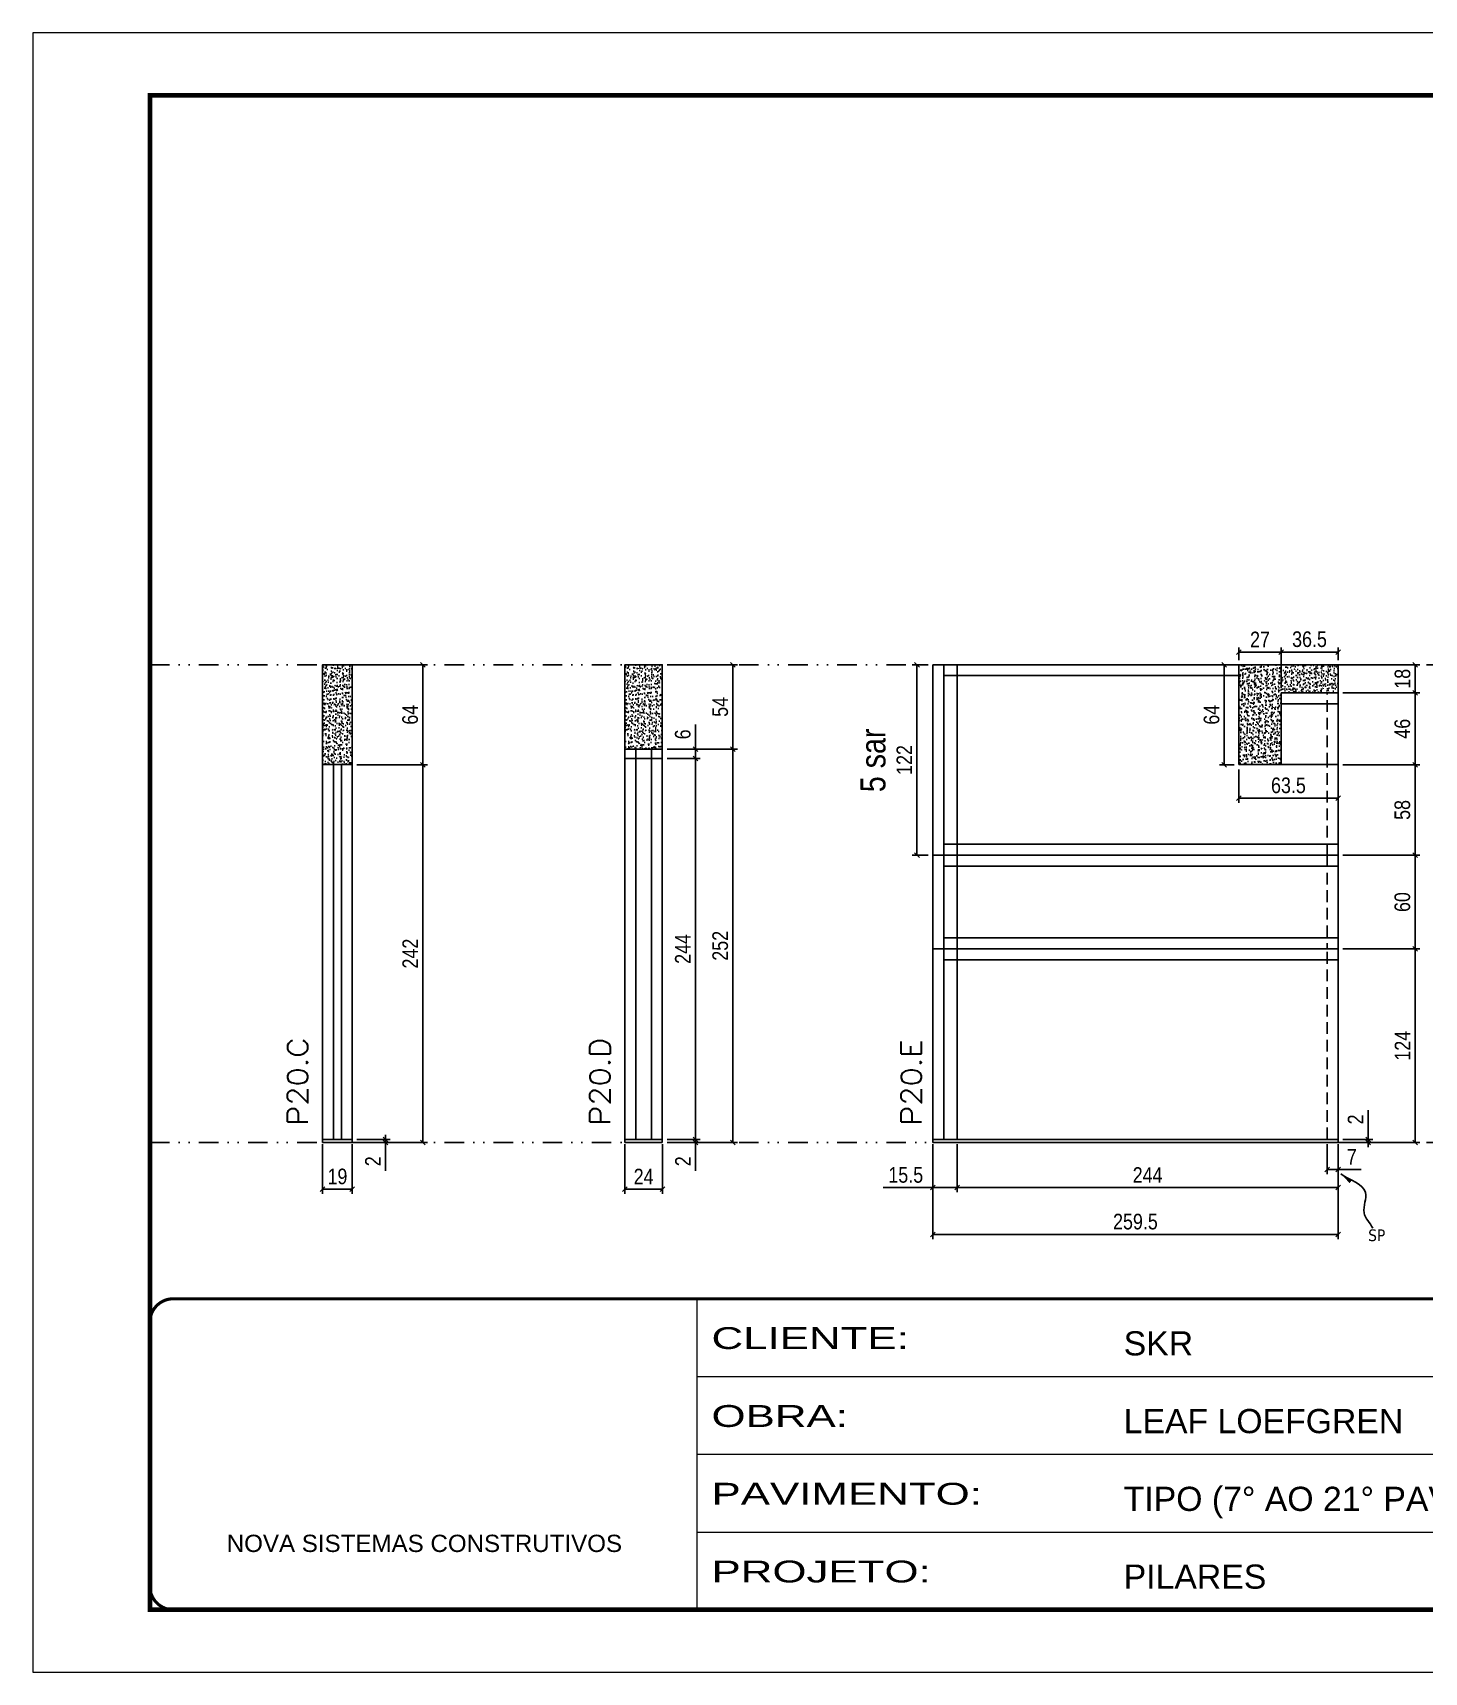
# Model space of a CAD drawing. Extents: x 14400 to 27878, y -21631 to 6985.
# Drawn here: x 14413 to 15305, y -4402 to -3352 of the extents above; entities that cross this region are included whole.
import ezdxf

# ---------------------------------------------------------------- set-up
doc = ezdxf.new("R2010")
doc.units = 0
for name, pattern in [('CONTINUO', [0]), ('DASHED', [0.75, 0.5, -0.25]), ('DIVIDE2', [0.625, 0.25, -0.125, 0, -0.125, 0, -0.125]), ('HIDDEN', [0.375, 0.25, -0.125])]:
    doc.linetypes.add(name, pattern=pattern)
for name, color, linetype in [('COTA', 241, 'Continuous'), ('NOMENCLATURA', 7, 'Continuous'), ('Nível', 160, 'Continuous'), ('Painéis', 200, 'Continuous'), ('SARR_2.2x7', 40, 'Continuous'), ('Sarrafo de Pressão', 42, 'HIDDEN'), ('texto', 7, 'Continuous')]:
    doc.layers.add(name, color=color, linetype=linetype)
for name, color, linetype, lineweight in [('Folhas', 255, 'Continuous', 9), ('SARRAFO DE PRESSAO', 251, 'DASHED', 9), ('Texto Seção', 7, 'Continuous', 15)]:
    doc.layers.add(name, color=color, linetype=linetype, lineweight=lineweight)
doc.styles.add('ARIAL', font='arial.ttf')
doc.styles.add('ARIAL_NARROW', font='ARIALN.TTF', dxfattribs={"height": 0.2})
doc.styles.add('COTA TECNICA', font='techl___.ttf', dxfattribs={"height": 10})
doc.styles.add('COTA TECNICA-50', font='techl___.ttf', dxfattribs={"height": 10})
doc.styles.add('REGUA-120', font='ROMANS.shx', dxfattribs={"height": 15})
doc.styles.get("Standard").update_dxf_attribs({"font": 'arial.ttf'})
doc.styles.add('Tecnologia', font='')
doc.styles.get('Tecnologia').set_extended_font_data('Forgotten Futurist')
doc.dimstyles.new('COTA PAINEL-50', dxfattribs={"dimtxt": 10, "dimasz": 3, "dimexe": 3, "dimexo": 3, "dimgap": 3, "dimtad": 1, "dimdec": 1, "dimzin": 12, "dimdsep": 46, "dimtxsty": 'COTA TECNICA-50', "dimblk1": 'OBLIQUE', "dimblk2": 'OBLIQUE', "dimsah": 1, "dimcen": 0.9, "dimclrd": 4, "dimclre": 4, "dimclrt": 240, "dimadec": 1, "dimazin": 3, "dimtfac": 1, "dimtdec": 1, "dimtmove": 0, "dimatfit": 3, "dimfxl": 1, "dimtolj": 1, "dimtzin": 12, "dimarcsym": 0})
doc.dimstyles.new('PAINEL', dxfattribs={"dimtxt": 10, "dimasz": 3, "dimexe": 3, "dimexo": 3, "dimgap": 3, "dimtad": 1, "dimdec": 1, "dimzin": 12, "dimdsep": 46, "dimtxsty": 'COTA TECNICA', "dimblk1": 'OBLIQUE', "dimblk2": 'OBLIQUE', "dimsah": 1, "dimcen": 0.9, "dimclrd": 4, "dimclre": 4, "dimclrt": 240, "dimadec": 1, "dimazin": 3, "dimtfac": 1, "dimtdec": 1, "dimtmove": 0, "dimatfit": 3, "dimfxl": 1, "dimtolj": 1, "dimtzin": 12, "dimarcsym": 0})
doc.dimstyles.get("Standard").update_dxf_attribs({"dimtxt": 0.18, "dimasz": 0.18, "dimexe": 0.18, "dimexo": 0.0625, "dimgap": 0.09, "dimtad": 0, "dimtih": 1, "dimtoh": 1, "dimdec": 4, "dimzin": 0, "dimdsep": 46, "dimtxsty": 'Standard', "dimcen": 0.09, "dimadec": 0, "dimazin": 0, "dimtfac": 1, "dimtdec": 4, "dimtofl": 0, "dimtmove": 0, "dimatfit": 3, "dimfxl": 1, "dimtolj": 1, "dimtzin": 0, "dimarcsym": 0})

# ---------------------------------------------------------------- blocks, each defined once
blk = doc.blocks.new('9999999999')
at = {"color": 30, "linetype": 'CONTINUO'}
for p, q in [((98564.6, 34230.2), (98564.6, 34429.4)), ((98564.6, 34379.6), (99584, 34379.6)), ((98564.6, 34329.8), (99488, 34329.8)), ((98564.6, 34280), (99488, 34280))]:
    blk.add_line(p, q, dxfattribs=at)
at = {"color": 30, "linetype": 'CONTINUO', "const_width": 2}
blk.add_lwpolyline([(99584, 34230.2), (99584, 34414.4, 0.414214), (99569, 34429.4), (98229, 34429.4, 0.414214), (98214, 34414.4), (98214, 34245.2, 0.414214), (98229, 34230.2), (99584, 34230.2)], format="xyb", dxfattribs=at)
at = {"layer": 'Folhas'}
blk.add_lwpolyline([(98139, 34190.2), (99624, 34190.2), (99624, 35240.2), (98139, 35240.2)], close=True, dxfattribs=at)
at = {"layer": 'Folhas', "color": 30, "const_width": 3}
blk.add_lwpolyline([(98214, 34230.2), (99584, 34230.2), (99584, 35200.2), (98214, 35200.2)], close=True, dxfattribs=at)
at = {"color": 7, "linetype": 'Continuous', "ltscale": 5, "style": 'ARIAL'}
for s, height, p in [('SKR', 15.48, (98837.7, 34393.1)), ('LEAF LOEFGREN', 15.483, (98837.7, 34343.3)), ('TIPO (7° AO 21° PAVIMENTO)', 15.483, (98837.7, 34293.5)), ('NOVA SISTEMAS CONSTRUTIVOS', 11.059, (98263.2, 34267.2)), ('PILARES', 15.48, (98837.7, 34243.7))]:
    blk.add_text(s, height=height, dxfattribs=at).set_placement(p)
at = {"layer": 'Folhas', "color": 7, "style": 'Tecnologia', "width": 1.5}
for s, p in [('CLIENTE:', (98573.7, 34397.2)), ('OBRA:', (98573.7, 34347.3)), ('PAVIMENTO:', (98573.7, 34297.5)), ('PROJETO:', (98573.7, 34247.7))]:
    blk.add_text(s, height=14, dxfattribs=at).set_placement(p)
blk = doc.blocks.new('_Oblique')
at = {"color": 0, "linetype": 'ByBlock', "lineweight": -2}
blk.add_line((-0.5, -0.5), (0.5, 0.5), dxfattribs=at)
blk = doc.blocks.new('*D2009')
at = {"layer": 'COTA', "color": 4, "lineweight": -2, "transparency": 16777216}
for p, q in [((14990, -4064.2), (14990, -4125.1)), ((15249.5, -4064.2), (15249.5, -4125.1)), ((14990, -4122.1), (15249.5, -4122.1))]:
    blk.add_line(p, q, dxfattribs=at)
at = {"layer": 'Defpoints', "color": 0, "transparency": 16777216}
for p in [(14990, -4061.2), (15249.5, -4061.2), (15249.5, -4122.1)]:
    blk.add_point(p, dxfattribs=at)
at = {"layer": 'COTA', "color": 4, "lineweight": -2, "transparency": 16777216, "xscale": 3, "yscale": 3, "zscale": 3, "rotation": 180}
blk.add_blockref('_Oblique', (14990, -4122.1), dxfattribs=at)
at = {"layer": 'COTA', "color": 4, "lineweight": -2, "transparency": 16777216, "xscale": 3, "yscale": 3, "zscale": 3}
blk.add_blockref('_Oblique', (15249.5, -4122.1), dxfattribs=at)
at = {"layer": 'COTA', "color": 240, "transparency": 16777216, "insert": (15119.7, -4113.9), "char_height": 10, "attachment_point": 5, "style": 'COTA TECNICA'}
blk.add_mtext('\\A1;259.5', dxfattribs=at)
blk = doc.blocks.new('*D2010')
at = {"layer": 'COTA', "color": 4, "lineweight": -2, "transparency": 16777216}
for p, q in [((15242.5, -4064.2), (15242.5, -4083.4)), ((15249.5, -4066.2), (15249.5, -4083.4)), ((15242.5, -4080.4), (15249.5, -4080.4)), ((15249.5, -4080.4), (15264.2, -4080.4))]:
    blk.add_line(p, q, dxfattribs=at)
at = {"layer": 'Defpoints', "color": 0, "transparency": 16777216}
for p in [(15242.5, -4061.2), (15249.5, -4063.2), (15249.5, -4080.4)]:
    blk.add_point(p, dxfattribs=at)
at = {"layer": 'COTA', "color": 4, "lineweight": -2, "transparency": 16777216, "xscale": 3, "yscale": 3, "zscale": 3, "rotation": 180}
blk.add_blockref('_Oblique', (15242.5, -4080.4), dxfattribs=at)
at = {"layer": 'COTA', "color": 4, "lineweight": -2, "transparency": 16777216, "xscale": 3, "yscale": 3, "zscale": 3}
blk.add_blockref('_Oblique', (15249.5, -4080.4), dxfattribs=at)
at = {"layer": 'COTA', "color": 240, "transparency": 16777216, "insert": (15258.3, -4072.3), "char_height": 10, "attachment_point": 5, "style": 'COTA TECNICA-50'}
blk.add_mtext('\\A1;7', dxfattribs=at)
blk = doc.blocks.new('*D2011')
at = {"layer": 'COTA', "color": 4, "lineweight": -2, "transparency": 16777216}
for p, q in [((15268.7, -4061.2), (15268.7, -4042.4)), ((15252.5, -4061.2), (15271.7, -4061.2)), ((15252.5, -4063.2), (15271.7, -4063.2)), ((15268.7, -4063.2), (15268.7, -4061.2)), ((15268.7, -4063.2), (15268.7, -4066.2))]:
    blk.add_line(p, q, dxfattribs=at)
at = {"layer": 'Defpoints', "color": 0, "transparency": 16777216}
for p in [(15249.5, -4061.2), (15249.5, -4063.2), (15268.7, -4063.2)]:
    blk.add_point(p, dxfattribs=at)
at = {"layer": 'COTA', "color": 4, "lineweight": -2, "transparency": 16777216, "xscale": 3, "yscale": 3, "zscale": 3}
for p, rotation in [((15268.7, -4061.2), 270), ((15268.7, -4063.2), 90)]:
    blk.add_blockref('_Oblique', p, dxfattribs=dict(at, rotation=rotation))
at = {"layer": 'COTA', "color": 240, "transparency": 16777216, "insert": (15260.7, -4048.4), "char_height": 10, "attachment_point": 5, "rotation": 90, "style": 'COTA TECNICA-50'}
blk.add_mtext('\\A1;2', dxfattribs=at)
blk = doc.blocks.new('*D2001')
at = {"layer": 'COTA', "color": 4, "lineweight": -2, "transparency": 16777216}
for p, q in [((15252.5, -3939.2), (15301.8, -3939.2)), ((15298.8, -4063.2), (15298.8, -3939.2)), ((15252.5, -4063.2), (15301.8, -4063.2))]:
    blk.add_line(p, q, dxfattribs=at)
at = {"layer": 'Defpoints', "color": 0, "transparency": 16777216}
for p in [(15249.5, -3939.2), (15298.8, -3939.2), (15249.5, -4063.2)]:
    blk.add_point(p, dxfattribs=at)
at = {"layer": 'COTA', "color": 4, "lineweight": -2, "transparency": 16777216, "xscale": 3, "yscale": 3, "zscale": 3}
for p, rotation in [((15298.8, -3939.2), 90), ((15298.8, -4063.2), 270)]:
    blk.add_blockref('_Oblique', p, dxfattribs=dict(at, rotation=rotation))
at = {"layer": 'COTA', "color": 240, "transparency": 16777216, "insert": (15290.8, -4001.2), "char_height": 10, "attachment_point": 5, "rotation": 90, "style": 'COTA TECNICA'}
blk.add_mtext('\\A1;124', dxfattribs=at)
blk = doc.blocks.new('*D2016')
at = {"layer": 'COTA', "color": 4, "lineweight": -2, "transparency": 16777216}
for p, q in [((15183, -3757.2), (15173.6, -3757.2)), ((15176.6, -3821.2), (15176.6, -3757.2)), ((15183, -3821.2), (15173.6, -3821.2))]:
    blk.add_line(p, q, dxfattribs=at)
at = {"layer": 'Defpoints', "color": 0, "transparency": 16777216}
for p in [(15176.6, -3757.2), (15186, -3757.2), (15186, -3821.2)]:
    blk.add_point(p, dxfattribs=at)
at = {"layer": 'COTA', "color": 4, "lineweight": -2, "transparency": 16777216, "xscale": 3, "yscale": 3, "zscale": 3}
for p, rotation in [((15176.6, -3757.2), 90), ((15176.6, -3821.2), 270)]:
    blk.add_blockref('_Oblique', p, dxfattribs=dict(at, rotation=rotation))
at = {"layer": 'COTA', "color": 240, "transparency": 16777216, "insert": (15168.5, -3789.2), "char_height": 10, "attachment_point": 5, "rotation": 90, "style": 'COTA TECNICA'}
blk.add_mtext('\\A1;64', dxfattribs=at)
blk = doc.blocks.new('*D2017')
at = {"layer": 'COTA', "color": 4, "lineweight": -2, "transparency": 16777216}
for p, q in [((15005.5, -4064.2), (15005.5, -4095.1)), ((15249.5, -4066.2), (15249.5, -4095.1)), ((15249.5, -4092.1), (15005.5, -4092.1))]:
    blk.add_line(p, q, dxfattribs=at)
at = {"layer": 'Defpoints', "color": 0, "transparency": 16777216}
for p in [(15005.5, -4061.2), (15249.5, -4063.2), (15005.5, -4092.1)]:
    blk.add_point(p, dxfattribs=at)
at = {"layer": 'COTA', "color": 4, "lineweight": -2, "transparency": 16777216, "xscale": 3, "yscale": 3, "zscale": 3, "rotation": 180}
blk.add_blockref('_Oblique', (15005.5, -4092.1), dxfattribs=at)
at = {"layer": 'COTA', "color": 4, "lineweight": -2, "transparency": 16777216, "xscale": 3, "yscale": 3, "zscale": 3}
blk.add_blockref('_Oblique', (15249.5, -4092.1), dxfattribs=at)
at = {"layer": 'COTA', "color": 240, "transparency": 16777216, "insert": (15127.5, -4084), "char_height": 10, "attachment_point": 5, "style": 'COTA TECNICA'}
blk.add_mtext('\\A1;244', dxfattribs=at)
blk = doc.blocks.new('*D2018')
at = {"layer": 'COTA', "color": 4, "lineweight": -2, "transparency": 16777216}
for p, q in [((14990, -4066.2), (14990, -4095.1)), ((15005.5, -4064.2), (15005.5, -4095.1)), ((14990, -4092.1), (14958.2, -4092.1)), ((15005.5, -4092.1), (14990, -4092.1))]:
    blk.add_line(p, q, dxfattribs=at)
at = {"layer": 'Defpoints', "color": 0, "transparency": 16777216}
for p in [(14990, -4063.2), (15005.5, -4061.2), (14990, -4092.1)]:
    blk.add_point(p, dxfattribs=at)
at = {"layer": 'COTA', "color": 4, "lineweight": -2, "transparency": 16777216, "xscale": 3, "yscale": 3, "zscale": 3, "rotation": 180}
blk.add_blockref('_Oblique', (14990, -4092.1), dxfattribs=at)
at = {"layer": 'COTA', "color": 4, "lineweight": -2, "transparency": 16777216, "xscale": 3, "yscale": 3, "zscale": 3}
blk.add_blockref('_Oblique', (15005.5, -4092.1), dxfattribs=at)
at = {"layer": 'COTA', "color": 240, "transparency": 16777216, "insert": (14972.6, -4084), "char_height": 10, "attachment_point": 5, "style": 'COTA TECNICA'}
blk.add_mtext('\\A1;15.5', dxfattribs=at)
blk = doc.blocks.new('*D2019')
at = {"layer": 'COTA', "color": 4, "lineweight": -2, "transparency": 16777216}
for p, q in [((15252.5, -3775.2), (15301.8, -3775.2)), ((15298.8, -3821.2), (15298.8, -3775.2)), ((15252.5, -3821.2), (15301.8, -3821.2))]:
    blk.add_line(p, q, dxfattribs=at)
at = {"layer": 'Defpoints', "color": 0, "transparency": 16777216}
for p in [(15249.5, -3775.2), (15298.8, -3775.2), (15249.5, -3821.2)]:
    blk.add_point(p, dxfattribs=at)
at = {"layer": 'COTA', "color": 4, "lineweight": -2, "transparency": 16777216, "xscale": 3, "yscale": 3, "zscale": 3}
for p, rotation in [((15298.8, -3775.2), 90), ((15298.8, -3821.2), 270)]:
    blk.add_blockref('_Oblique', p, dxfattribs=dict(at, rotation=rotation))
at = {"layer": 'COTA', "color": 240, "transparency": 16777216, "insert": (15290.7, -3798.2), "char_height": 10, "attachment_point": 5, "rotation": 90, "style": 'COTA TECNICA'}
blk.add_mtext('\\A1;46', dxfattribs=at)
blk = doc.blocks.new('*D2030')
at = {"layer": 'COTA', "color": 4, "lineweight": -2, "transparency": 16777216}
for p, q in [((14599.1, -4064.2), (14599.1, -4096.1)), ((14618.1, -4064.2), (14618.1, -4096.1)), ((14599.1, -4093.1), (14618.1, -4093.1))]:
    blk.add_line(p, q, dxfattribs=at)
at = {"layer": 'Defpoints', "color": 0, "transparency": 16777216}
for p in [(14599.1, -4061.2), (14618.1, -4061.2), (14618.1, -4093.1)]:
    blk.add_point(p, dxfattribs=at)
at = {"layer": 'COTA', "color": 4, "lineweight": -2, "transparency": 16777216, "xscale": 3, "yscale": 3, "zscale": 3, "rotation": 180}
blk.add_blockref('_Oblique', (14599.1, -4093.1), dxfattribs=at)
at = {"layer": 'COTA', "color": 4, "lineweight": -2, "transparency": 16777216, "xscale": 3, "yscale": 3, "zscale": 3}
blk.add_blockref('_Oblique', (14618.1, -4093.1), dxfattribs=at)
at = {"layer": 'COTA', "color": 240, "transparency": 16777216, "insert": (14608.6, -4085), "char_height": 10, "attachment_point": 5, "style": 'COTA TECNICA'}
blk.add_mtext('\\A1;19', dxfattribs=at)
blk = doc.blocks.new('*D2031')
at = {"layer": 'COTA', "color": 4, "lineweight": -2, "transparency": 16777216}
for p, q in [((14621.1, -4061.2), (14642.3, -4061.2)), ((14621.1, -4063.2), (14642.3, -4063.2)), ((14639.3, -4061.2), (14639.3, -4058.2)), ((14639.3, -4061.2), (14639.3, -4063.2)), ((14639.3, -4063.2), (14639.3, -4081.3))]:
    blk.add_line(p, q, dxfattribs=at)
at = {"layer": 'Defpoints', "color": 0, "transparency": 16777216}
for p in [(14618.1, -4061.2), (14618.1, -4063.2), (14639.3, -4061.2)]:
    blk.add_point(p, dxfattribs=at)
at = {"layer": 'COTA', "color": 4, "lineweight": -2, "transparency": 16777216, "xscale": 3, "yscale": 3, "zscale": 3}
for p, rotation in [((14639.3, -4061.2), 270), ((14639.3, -4063.2), 90)]:
    blk.add_blockref('_Oblique', p, dxfattribs=dict(at, rotation=rotation))
at = {"layer": 'COTA', "color": 240, "transparency": 16777216, "insert": (14631.3, -4075.2), "char_height": 10, "attachment_point": 5, "rotation": 90, "style": 'COTA TECNICA-50'}
blk.add_mtext('\\A1;2', dxfattribs=at)
blk = doc.blocks.new('*D2032')
at = {"layer": 'COTA', "color": 4, "lineweight": -2, "transparency": 16777216}
for p, q in [((14621.1, -3821.2), (14666.3, -3821.2)), ((14663.3, -4063.2), (14663.3, -3821.2)), ((14621.1, -4063.2), (14666.3, -4063.2))]:
    blk.add_line(p, q, dxfattribs=at)
at = {"layer": 'Defpoints', "color": 0, "transparency": 16777216}
for p in [(14618.1, -3821.2), (14663.3, -3821.2), (14618.1, -4063.2)]:
    blk.add_point(p, dxfattribs=at)
at = {"layer": 'COTA', "color": 4, "lineweight": -2, "transparency": 16777216, "xscale": 3, "yscale": 3, "zscale": 3}
for p, rotation in [((14663.3, -3821.2), 90), ((14663.3, -4063.2), 270)]:
    blk.add_blockref('_Oblique', p, dxfattribs=dict(at, rotation=rotation))
at = {"layer": 'COTA', "color": 240, "transparency": 16777216, "insert": (14655.2, -3942.2), "char_height": 10, "attachment_point": 5, "rotation": 90, "style": 'COTA TECNICA-50'}
blk.add_mtext('\\A1;242', dxfattribs=at)
blk = doc.blocks.new('*D2033')
at = {"layer": 'COTA', "color": 4, "lineweight": -2, "transparency": 16777216}
for p, q in [((14621.1, -3757.2), (14666.3, -3757.2)), ((14663.3, -3821.2), (14663.3, -3757.2)), ((14621.1, -3821.2), (14666.3, -3821.2))]:
    blk.add_line(p, q, dxfattribs=at)
at = {"layer": 'Defpoints', "color": 0, "transparency": 16777216}
for p in [(14618.1, -3757.2), (14663.3, -3757.2), (14618.1, -3821.2)]:
    blk.add_point(p, dxfattribs=at)
at = {"layer": 'COTA', "color": 4, "lineweight": -2, "transparency": 16777216, "xscale": 3, "yscale": 3, "zscale": 3}
for p, rotation in [((14663.3, -3757.2), 90), ((14663.3, -3821.2), 270)]:
    blk.add_blockref('_Oblique', p, dxfattribs=dict(at, rotation=rotation))
at = {"layer": 'COTA', "color": 240, "transparency": 16777216, "insert": (14655.2, -3789.2), "char_height": 10, "attachment_point": 5, "rotation": 90, "style": 'COTA TECNICA'}
blk.add_mtext('\\A1;64', dxfattribs=at)
blk = doc.blocks.new('*D2034')
at = {"layer": 'COTA', "color": 4, "lineweight": -2, "transparency": 16777216}
for p, q in [((14792.7, -4064.2), (14792.7, -4096.1)), ((14816.7, -4064.2), (14816.7, -4096.1)), ((14792.7, -4093.1), (14816.7, -4093.1))]:
    blk.add_line(p, q, dxfattribs=at)
at = {"layer": 'Defpoints', "color": 0, "transparency": 16777216}
for p in [(14792.7, -4061.2), (14816.7, -4061.2), (14816.7, -4093.1)]:
    blk.add_point(p, dxfattribs=at)
at = {"layer": 'COTA', "color": 4, "lineweight": -2, "transparency": 16777216, "xscale": 3, "yscale": 3, "zscale": 3, "rotation": 180}
blk.add_blockref('_Oblique', (14792.7, -4093.1), dxfattribs=at)
at = {"layer": 'COTA', "color": 4, "lineweight": -2, "transparency": 16777216, "xscale": 3, "yscale": 3, "zscale": 3}
blk.add_blockref('_Oblique', (14816.7, -4093.1), dxfattribs=at)
at = {"layer": 'COTA', "color": 240, "transparency": 16777216, "insert": (14804.7, -4085), "char_height": 10, "attachment_point": 5, "style": 'COTA TECNICA'}
blk.add_mtext('\\A1;24', dxfattribs=at)
blk = doc.blocks.new('*D2035')
at = {"layer": 'COTA', "color": 4, "lineweight": -2, "transparency": 16777216}
for p, q in [((14819.7, -4061.2), (14840.9, -4061.2)), ((14819.7, -4063.2), (14840.9, -4063.2)), ((14837.9, -4061.2), (14837.9, -4058.2)), ((14837.9, -4061.2), (14837.9, -4063.2)), ((14837.9, -4063.2), (14837.9, -4081.3))]:
    blk.add_line(p, q, dxfattribs=at)
at = {"layer": 'Defpoints', "color": 0, "transparency": 16777216}
for p in [(14816.7, -4061.2), (14816.7, -4063.2), (14837.9, -4061.2)]:
    blk.add_point(p, dxfattribs=at)
at = {"layer": 'COTA', "color": 4, "lineweight": -2, "transparency": 16777216, "xscale": 3, "yscale": 3, "zscale": 3}
for p, rotation in [((14837.9, -4061.2), 270), ((14837.9, -4063.2), 90)]:
    blk.add_blockref('_Oblique', p, dxfattribs=dict(at, rotation=rotation))
at = {"layer": 'COTA', "color": 240, "transparency": 16777216, "insert": (14829.9, -4075.2), "char_height": 10, "attachment_point": 5, "rotation": 90, "style": 'COTA TECNICA-50'}
blk.add_mtext('\\A1;2', dxfattribs=at)
blk = doc.blocks.new('*D2036')
at = {"layer": 'COTA', "color": 4, "lineweight": -2, "transparency": 16777216}
for p, q in [((14819.7, -3811.2), (14864.9, -3811.2)), ((14861.9, -4063.2), (14861.9, -3811.2)), ((14819.7, -4063.2), (14864.9, -4063.2))]:
    blk.add_line(p, q, dxfattribs=at)
at = {"layer": 'Defpoints', "color": 0, "transparency": 16777216}
for p in [(14816.7, -3811.2), (14861.9, -3811.2), (14816.7, -4063.2)]:
    blk.add_point(p, dxfattribs=at)
at = {"layer": 'COTA', "color": 4, "lineweight": -2, "transparency": 16777216, "xscale": 3, "yscale": 3, "zscale": 3}
for p, rotation in [((14861.9, -3811.2), 90), ((14861.9, -4063.2), 270)]:
    blk.add_blockref('_Oblique', p, dxfattribs=dict(at, rotation=rotation))
at = {"layer": 'COTA', "color": 240, "transparency": 16777216, "insert": (14853.8, -3937.2), "char_height": 10, "attachment_point": 5, "rotation": 90, "style": 'COTA TECNICA-50'}
blk.add_mtext('\\A1;252', dxfattribs=at)
blk = doc.blocks.new('*D2037')
at = {"layer": 'COTA', "color": 4, "lineweight": -2, "transparency": 16777216}
for p, q in [((14819.7, -3757.2), (14864.9, -3757.2)), ((14861.9, -3811.2), (14861.9, -3757.2)), ((14819.7, -3811.2), (14864.9, -3811.2))]:
    blk.add_line(p, q, dxfattribs=at)
at = {"layer": 'Defpoints', "color": 0, "transparency": 16777216}
for p in [(14816.7, -3757.2), (14861.9, -3757.2), (14816.7, -3811.2)]:
    blk.add_point(p, dxfattribs=at)
at = {"layer": 'COTA', "color": 4, "lineweight": -2, "transparency": 16777216, "xscale": 3, "yscale": 3, "zscale": 3}
for p, rotation in [((14861.9, -3757.2), 90), ((14861.9, -3811.2), 270)]:
    blk.add_blockref('_Oblique', p, dxfattribs=dict(at, rotation=rotation))
at = {"layer": 'COTA', "color": 240, "transparency": 16777216, "insert": (14853.8, -3784.2), "char_height": 10, "attachment_point": 5, "rotation": 90, "style": 'COTA TECNICA'}
blk.add_mtext('\\A1;54', dxfattribs=at)
blk = doc.blocks.new('*D2038')
at = {"layer": 'COTA', "color": 4, "lineweight": -2, "transparency": 16777216}
for p, q in [((15252.5, -3879.2), (15301.8, -3879.2)), ((15298.8, -3939.2), (15298.8, -3879.2)), ((15252.5, -3939.2), (15301.8, -3939.2))]:
    blk.add_line(p, q, dxfattribs=at)
at = {"layer": 'Defpoints', "color": 0, "transparency": 16777216}
for p in [(15249.5, -3879.2), (15298.8, -3879.2), (15249.5, -3939.2)]:
    blk.add_point(p, dxfattribs=at)
at = {"layer": 'COTA', "color": 4, "lineweight": -2, "transparency": 16777216, "xscale": 3, "yscale": 3, "zscale": 3}
for p, rotation in [((15298.8, -3879.2), 90), ((15298.8, -3939.2), 270)]:
    blk.add_blockref('_Oblique', p, dxfattribs=dict(at, rotation=rotation))
at = {"layer": 'COTA', "color": 240, "transparency": 16777216, "insert": (15290.7, -3909.2), "char_height": 10, "attachment_point": 5, "rotation": 90, "style": 'COTA TECNICA'}
blk.add_mtext('\\A1;60', dxfattribs=at)
blk = doc.blocks.new('*D2039')
at = {"layer": 'COTA', "color": 4, "lineweight": -2, "transparency": 16777216}
for p, q in [((15252.5, -3757.2), (15301.8, -3757.2)), ((15298.8, -3775.2), (15298.8, -3757.2)), ((15252.5, -3775.2), (15301.8, -3775.2))]:
    blk.add_line(p, q, dxfattribs=at)
at = {"layer": 'Defpoints', "color": 0, "transparency": 16777216}
for p in [(15249.5, -3757.2), (15298.8, -3757.2), (15249.5, -3775.2)]:
    blk.add_point(p, dxfattribs=at)
at = {"layer": 'COTA', "color": 4, "lineweight": -2, "transparency": 16777216, "xscale": 3, "yscale": 3, "zscale": 3}
for p, rotation in [((15298.8, -3757.2), 90), ((15298.8, -3775.2), 270)]:
    blk.add_blockref('_Oblique', p, dxfattribs=dict(at, rotation=rotation))
at = {"layer": 'COTA', "color": 240, "transparency": 16777216, "insert": (15290.8, -3766.2), "char_height": 10, "attachment_point": 5, "rotation": 90, "style": 'COTA TECNICA'}
blk.add_mtext('\\A1;18', dxfattribs=at)
blk = doc.blocks.new('*D2040')
at = {"layer": 'COTA', "color": 4, "lineweight": -2, "transparency": 16777216}
for p, q in [((14987, -3757.2), (14976.8, -3757.2)), ((14979.8, -3879.2), (14979.8, -3757.2)), ((14987, -3879.2), (14976.8, -3879.2))]:
    blk.add_line(p, q, dxfattribs=at)
at = {"layer": 'Defpoints', "color": 0, "transparency": 16777216}
for p in [(14979.8, -3757.2), (14990, -3757.2), (14990, -3879.2)]:
    blk.add_point(p, dxfattribs=at)
at = {"layer": 'COTA', "color": 4, "lineweight": -2, "transparency": 16777216, "xscale": 3, "yscale": 3, "zscale": 3}
for p, rotation in [((14979.8, -3757.2), 90), ((14979.8, -3879.2), 270)]:
    blk.add_blockref('_Oblique', p, dxfattribs=dict(at, rotation=rotation))
at = {"layer": 'COTA', "color": 240, "transparency": 16777216, "insert": (14971.7, -3818.2), "char_height": 10, "attachment_point": 5, "rotation": 90, "style": 'COTA TECNICA'}
blk.add_mtext('\\A1;122', dxfattribs=at)
blk = doc.blocks.new('*D2041')
at = {"layer": 'COTA', "color": 4, "lineweight": -2, "transparency": 16777216}
for p, q in [((15186, -3754.2), (15186, -3746.1)), ((15213, -3772.2), (15213, -3746.1)), ((15186, -3749.1), (15213, -3749.1))]:
    blk.add_line(p, q, dxfattribs=at)
at = {"layer": 'Defpoints', "color": 0, "transparency": 16777216}
for p in [(15186, -3757.2), (15213, -3749.1), (15213, -3775.2)]:
    blk.add_point(p, dxfattribs=at)
at = {"layer": 'COTA', "color": 4, "lineweight": -2, "transparency": 16777216, "xscale": 3, "yscale": 3, "zscale": 3, "rotation": 180}
blk.add_blockref('_Oblique', (15186, -3749.1), dxfattribs=at)
at = {"layer": 'COTA', "color": 4, "lineweight": -2, "transparency": 16777216, "xscale": 3, "yscale": 3, "zscale": 3}
blk.add_blockref('_Oblique', (15213, -3749.1), dxfattribs=at)
at = {"layer": 'COTA', "color": 240, "transparency": 16777216, "insert": (15199.5, -3741), "char_height": 10, "attachment_point": 5, "style": 'COTA TECNICA'}
blk.add_mtext('\\A1;27', dxfattribs=at)
blk = doc.blocks.new('*D2042')
at = {"layer": 'COTA', "color": 4, "lineweight": -2, "transparency": 16777216}
for p, q in [((15213, -3772.2), (15213, -3746.1)), ((15249.5, -3754.2), (15249.5, -3746.1)), ((15213, -3749.1), (15249.5, -3749.1))]:
    blk.add_line(p, q, dxfattribs=at)
at = {"layer": 'Defpoints', "color": 0, "transparency": 16777216}
for p in [(15249.5, -3749.1), (15249.5, -3757.2), (15213, -3775.2)]:
    blk.add_point(p, dxfattribs=at)
at = {"layer": 'COTA', "color": 4, "lineweight": -2, "transparency": 16777216, "xscale": 3, "yscale": 3, "zscale": 3, "rotation": 180}
blk.add_blockref('_Oblique', (15213, -3749.1), dxfattribs=at)
at = {"layer": 'COTA', "color": 4, "lineweight": -2, "transparency": 16777216, "xscale": 3, "yscale": 3, "zscale": 3}
blk.add_blockref('_Oblique', (15249.5, -3749.1), dxfattribs=at)
at = {"layer": 'COTA', "color": 240, "transparency": 16777216, "insert": (15231.2, -3740.9), "char_height": 10, "attachment_point": 5, "style": 'COTA TECNICA'}
blk.add_mtext('\\A1;36.5', dxfattribs=at)
blk = doc.blocks.new('*D2043')
at = {"layer": 'COTA', "color": 4, "lineweight": -2, "transparency": 16777216}
for p, q in [((15252.5, -3821.2), (15301.8, -3821.2)), ((15298.8, -3879.2), (15298.8, -3821.2)), ((15252.5, -3879.2), (15301.8, -3879.2))]:
    blk.add_line(p, q, dxfattribs=at)
at = {"layer": 'Defpoints', "color": 0, "transparency": 16777216}
for p in [(15249.5, -3821.2), (15298.8, -3821.2), (15249.5, -3879.2)]:
    blk.add_point(p, dxfattribs=at)
at = {"layer": 'COTA', "color": 4, "lineweight": -2, "transparency": 16777216, "xscale": 3, "yscale": 3, "zscale": 3}
for p, rotation in [((15298.8, -3821.2), 90), ((15298.8, -3879.2), 270)]:
    blk.add_blockref('_Oblique', p, dxfattribs=dict(at, rotation=rotation))
at = {"layer": 'COTA', "color": 240, "transparency": 16777216, "insert": (15290.7, -3850.2), "char_height": 10, "attachment_point": 5, "rotation": 90, "style": 'COTA TECNICA'}
blk.add_mtext('\\A1;58', dxfattribs=at)
blk = doc.blocks.new('*D2964')
at = {"layer": 'COTA', "color": 4, "lineweight": -2, "transparency": 16777216}
for p, q in [((15186, -3824.2), (15186, -3845.7)), ((15249.5, -3824.2), (15249.5, -3845.7)), ((15249.5, -3842.7), (15186, -3842.7))]:
    blk.add_line(p, q, dxfattribs=at)
at = {"layer": 'Defpoints', "color": 0, "transparency": 16777216}
for p in [(15186, -3821.2), (15249.5, -3821.2), (15186, -3842.7)]:
    blk.add_point(p, dxfattribs=at)
at = {"layer": 'COTA', "color": 4, "lineweight": -2, "transparency": 16777216, "xscale": 3, "yscale": 3, "zscale": 3, "rotation": 180}
blk.add_blockref('_Oblique', (15186, -3842.7), dxfattribs=at)
at = {"layer": 'COTA', "color": 4, "lineweight": -2, "transparency": 16777216, "xscale": 3, "yscale": 3, "zscale": 3}
blk.add_blockref('_Oblique', (15249.5, -3842.7), dxfattribs=at)
at = {"layer": 'COTA', "color": 240, "transparency": 16777216, "insert": (15217.7, -3834.5), "char_height": 10, "attachment_point": 5, "style": 'COTA TECNICA'}
blk.add_mtext('\\A1;63.5', dxfattribs=at)
blk = doc.blocks.new('*D2965')
at = {"layer": 'COTA', "color": 4, "lineweight": -2, "transparency": 16777216}
for p, q in [((14819.7, -3817.2), (14840.9, -3817.2)), ((14837.9, -4061.2), (14837.9, -3817.2)), ((14819.7, -4061.2), (14840.9, -4061.2))]:
    blk.add_line(p, q, dxfattribs=at)
at = {"layer": 'Defpoints', "color": 0, "transparency": 16777216}
for p in [(14816.7, -3817.2), (14837.9, -3817.2), (14816.7, -4061.2)]:
    blk.add_point(p, dxfattribs=at)
at = {"layer": 'COTA', "color": 4, "lineweight": -2, "transparency": 16777216, "xscale": 3, "yscale": 3, "zscale": 3}
for p, rotation in [((14837.9, -3817.2), 90), ((14837.9, -4061.2), 270)]:
    blk.add_blockref('_Oblique', p, dxfattribs=dict(at, rotation=rotation))
at = {"layer": 'COTA', "color": 240, "transparency": 16777216, "insert": (14829.8, -3939.2), "char_height": 10, "attachment_point": 5, "rotation": 90, "style": 'COTA TECNICA'}
blk.add_mtext('\\A1;244', dxfattribs=at)
blk = doc.blocks.new('*D2966')
at = {"layer": 'COTA', "color": 4, "lineweight": -2, "transparency": 16777216}
for p, q in [((14837.9, -3811.2), (14837.9, -3795.5)), ((14819.7, -3811.2), (14840.9, -3811.2)), ((14837.9, -3817.2), (14837.9, -3811.2)), ((14819.7, -3817.2), (14840.9, -3817.2))]:
    blk.add_line(p, q, dxfattribs=at)
at = {"layer": 'Defpoints', "color": 0, "transparency": 16777216}
for p in [(14816.7, -3811.2), (14837.9, -3811.2), (14816.7, -3817.2)]:
    blk.add_point(p, dxfattribs=at)
at = {"layer": 'COTA', "color": 4, "lineweight": -2, "transparency": 16777216, "xscale": 3, "yscale": 3, "zscale": 3}
for p, rotation in [((14837.9, -3811.2), 90), ((14837.9, -3817.2), 270)]:
    blk.add_blockref('_Oblique', p, dxfattribs=dict(at, rotation=rotation))
at = {"layer": 'COTA', "color": 240, "transparency": 16777216, "insert": (14829.8, -3801.8), "char_height": 10, "attachment_point": 5, "rotation": 90, "style": 'COTA TECNICA'}
blk.add_mtext('\\A1;6', dxfattribs=at)

msp = doc.modelspace()

# ---------------------------------------------------------------- hatches: boundary and pattern name
at = {"layer": 'COTA'}
h = msp.add_hatch(dxfattribs=at)
h.set_pattern_fill('AR-CONC', color=256, scale=0.03)
h.set_pattern_definition([(50, (-853.323, -6946.4506), (5.4655401, -0.4781726), [0.5715, -6.2865]), (355, (-853.323, -6946.4506), (-1.0573026, 5.7317054), [0.4572, -5.0292175]), (100.451445, (-852.8674, -6946.4905), (4.4082374, 5.2535326), [0.4857003, -5.3427073]), (46.1842, (-853.323, -6944.9266), (8.1323712, -1.2612698), [0.85725, -9.42975]), (96.63556, (-852.645, -6945.032), (7.122124, 7.4227837), [0.7285507, -8.0140682]), (351.18415, (-853.323, -6944.927), (7.122124, 7.4227837), [0.685799, -7.543792]), (21, (-852.561, -6945.3076), (4.5484317, -3.067956), [0.5715, -6.2865]), (326, (-852.561, -6945.3076), (1.8540609, 5.525639), [0.4572, -5.0292]), (71.451445, (-852.182, -6945.5633), (6.4024926, 2.457683), [0.4857003, -5.3426981]), (37.5, (-853.3228, -6946.4506), (0.0926581, 2.53665117), [0, -4.96824, 0, -5.1054, 0, -5.04825]), (7.5, (-853.3228, -6946.4506), (2.00458988, 3.00541724), [0, -2.91084, 0, -4.85394, 0, -1.92405]), (327.5, (-855.022, -6946.4506), (4.06771786, -0.17186232), [0, -1.905, 0, -5.9436, 0, -7.8867]), (317.5, (-855.784, -6946.4506), (4.44387544, 0.7627947), [0, -2.4765, 0, -3.94716, 0, -5.6007])])
h.paths.add_polyline_path([(14599.111, -3821.166), (14618.111, -3821.166), (14618.111, -3757.166), (14599.111, -3757.166)])
h = msp.add_hatch(dxfattribs=at)
h.set_pattern_fill('AR-CONC', color=256, scale=0.03)
h.set_pattern_definition([(50, (-659.7584, -6946.4506), (5.4655401, -0.4781726), [0.5715, -6.2865]), (355, (-659.7584, -6946.4506), (-1.0573026, 5.7317054), [0.4572, -5.0292175]), (100.451445, (-659.303, -6946.4905), (4.4082374, 5.2535326), [0.4857003, -5.3427073]), (46.1842, (-659.7584, -6944.9266), (8.1323712, -1.2612698), [0.85725, -9.42975]), (96.63556, (-659.081, -6945.032), (7.122124, 7.4227837), [0.7285507, -8.0140682]), (351.18415, (-659.7584, -6944.927), (7.122124, 7.4227837), [0.685799, -7.543792]), (21, (-658.9964, -6945.3076), (4.5484317, -3.067956), [0.5715, -6.2865]), (326, (-658.9964, -6945.3076), (1.8540609, 5.525639), [0.4572, -5.0292]), (71.451445, (-658.6174, -6945.5633), (6.4024926, 2.457683), [0.4857003, -5.3426981]), (37.5, (-659.7584, -6946.4506), (0.0926581, 2.53665117), [0, -4.96824, 0, -5.1054, 0, -5.04825]), (7.5, (-659.7584, -6946.4506), (2.00458988, 3.00541724), [0, -2.91084, 0, -4.85394, 0, -1.92405]), (327.5, (-661.4577, -6946.4506), (4.06771786, -0.17186232), [0, -1.905, 0, -5.9436, 0, -7.8867]), (317.5, (-662.2197, -6946.4506), (4.44387544, 0.7627947), [0, -2.4765, 0, -3.94716, 0, -5.6007])])
h.paths.add_polyline_path([(14792.675, -3811.166), (14816.675, -3811.166), (14816.675, -3757.166), (14792.675, -3757.166)])
h = msp.add_hatch(dxfattribs=at)
h.set_pattern_fill('AR-CONC', color=256, scale=0.03)
h.paths.add_polyline_path([(15212.981, -3775.166), (15249.481, -3775.166), (15249.481, -3757.166), (15185.981, -3757.166), (15185.981, -3821.166), (15212.981, -3821.166)])

# ---------------------------------------------------------------- linework, layer by layer
for p, q in [((15249.481, -3757.166), (15185.981, -3757.166)), ((15249.481, -3775.166), (15249.481, -3757.166))]:
    msp.add_line(p, q, dxfattribs=at)
for points in [[(14599.111, -3821.166), (14618.111, -3821.166), (14618.111, -3757.166), (14599.111, -3757.166)], [(14792.675, -3811.166), (14816.675, -3811.166), (14816.675, -3757.166), (14792.675, -3757.166)]]:
    msp.add_lwpolyline(points, close=True, dxfattribs=at)
at = {"layer": 'Nível', "color": 4, "linetype": 'DIVIDE2', "ltscale": 50}
for p, q in [((14488.467, -3757.166), (15858.467, -3757.166)), ((14488.467, -4063.166), (15858.467, -4063.166))]:
    msp.add_line(p, q, dxfattribs=at)
at = {"layer": 'Painéis'}
for p, q in [((14989.981, -4061.166), (14989.981, -3757.166)), ((14989.981, -3757.166), (15185.981, -3757.166)), ((15005.481, -3757.166), (15005.481, -4061.166)), ((15185.981, -3757.166), (15185.981, -3821.166)), ((15212.981, -3775.166), (15212.981, -3821.166)), ((15249.481, -3775.166), (15212.981, -3775.166)), ((15249.481, -3775.166), (15249.481, -4061.166)), ((14792.675, -3811.166), (14792.675, -4061.166)), ((14792.675, -3811.166), (14816.675, -3811.166)), ((14816.675, -3811.166), (14816.675, -4061.166)), ((14599.111, -3821.166), (14599.111, -4061.166)), ((14599.111, -3821.166), (14618.111, -3821.166)), ((14618.111, -3821.166), (14618.111, -4061.166)), ((14792.675, -3817.166), (14816.675, -3817.166)), ((15185.981, -3821.166), (15249.481, -3821.166)), ((14989.981, -3879.166), (15249.481, -3879.166)), ((15249.481, -3939.166), (14989.981, -3939.166)), ((14599.111, -4061.166), (14618.111, -4061.166)), ((14599.111, -4063.166), (14599.111, -4061.166)), ((14618.111, -4063.166), (14599.111, -4063.166)), ((14618.111, -4061.166), (14618.111, -4063.166)), ((14792.675, -4061.166), (14816.675, -4061.166)), ((14792.675, -4063.166), (14792.675, -4061.166)), ((14816.675, -4063.166), (14792.675, -4063.166)), ((14816.675, -4061.166), (14816.675, -4063.166))]:
    msp.add_line(p, q, dxfattribs=at)
msp.add_lwpolyline([(14989.981, -4061.166), (15249.481, -4061.166), (15249.481, -4063.166), (14989.981, -4063.166)], close=True, dxfattribs=at)
at = {"layer": 'SARR_2.2x7'}
for p, q in [((14996.981, -3879.166), (14996.981, -3757.166)), ((15185.981, -3764.166), (14996.981, -3764.166)), ((15249.481, -3782.166), (15212.981, -3782.166)), ((14799.675, -3811.166), (14799.675, -4061.166)), ((14809.675, -3811.166), (14809.675, -4061.166)), ((14606.111, -3821.166), (14606.111, -4061.166)), ((14611.111, -3821.166), (14611.111, -4061.166)), ((15249.481, -3872.166), (14996.981, -3872.166)), ((14996.981, -3939.166), (14996.981, -3879.166)), ((15249.481, -3886.166), (14996.981, -3886.166)), ((15249.481, -3932.166), (14996.981, -3932.166)), ((14996.981, -4061.166), (14996.981, -3939.166)), ((15249.481, -3946.166), (14996.981, -3946.166))]:
    msp.add_line(p, q, dxfattribs=at)
at = {"layer": 'Sarrafo de Pressão', "ltscale": 30}
for p, q in [((15242.481, -3821.166), (15242.481, -3775.166)), ((15242.481, -3879.166), (15242.481, -3821.166)), ((15242.481, -3879.166), (15242.481, -3939.166)), ((15242.481, -4061.166), (15242.481, -3939.166))]:
    msp.add_line(p, q, dxfattribs=at)

# ---------------------------------------------------------------- block references
at = {"layer": 'SARRAFO DE PRESSAO', "color": 6, "linetype": 'ByBlock'}
msp.add_blockref('9999999999', (-83725.511, -38592.654), dxfattribs=at)

# ---------------------------------------------------------------- texts
at = {"layer": 'NOMENCLATURA', "style": 'ARIAL_NARROW'}
msp.add_text('5 sar', height=16, rotation=90, dxfattribs=at).set_placement((14959.6, -3838.814))
at = {"layer": 'texto', "color": 0, "insert": (15274.259, -4122.657), "char_height": 7.5, "attachment_point": 5}
msp.add_mtext('{\\fTahoma|b0|i0|c0|p34;\\C4;SP}', dxfattribs=at)
at = {"layer": 'Texto Seção', "style": 'REGUA-120', "width": 1.1}
for s, p in [('P20.C', (14589.661, -4052.402)), ('P20.D', (14783.225, -4052.402)), ('P20.E', (14982.732, -4052.402))]:
    msp.add_text(s, height=13, rotation=90, dxfattribs=at).set_placement(p)

# ---------------------------------------------------------------- dimensions: what is measured, and where the dimension line sits
at = {"layer": 'COTA'}
for base, p1, p2, dimstyle, picture, middle in [((15212.981, -3749.096), (15185.981, -3757.166), (15212.981, -3775.166), 'PAINEL', '*D2041', (15199.481, -3741.023)), ((15185.981, -3842.738), (15249.481, -3821.166), (15185.981, -3821.166), 'PAINEL', '*D2964', (15217.731, -3834.519)), ((14989.981, -4092.103), (15005.481, -4061.166), (14989.981, -4063.166), 'PAINEL', '*D2018', (14972.585, -4083.993)), ((15005.481, -4092.103), (15249.481, -4063.166), (15005.481, -4061.166), 'PAINEL', '*D2017', (15127.481, -4084.03)), ((15249.481, -4080.407), (15242.481, -4061.166), (15249.481, -4063.166), 'COTA PAINEL-50', '*D2010', (15258.347, -4072.334))]:
    dim = msp.add_linear_dim(base=base, p1=p1, p2=p2, dimstyle=dimstyle, dxfattribs=at)
    dim.commit()
    dim.dimension.update_dxf_attribs({"geometry": picture, "text_midpoint": middle})
for base, p1, p2, override, picture, middle in [((15249.481, -3749.096), (15212.981, -3775.166), (15249.481, -3757.166), {"dimtmove": 1}, '*D2042', (15231.231, -3740.877)), ((14618.111, -4093.06), (14599.111, -4061.166), (14618.111, -4061.166), {"dimarcsym": 2}, '*D2030', (14608.611, -4084.972)), ((14816.675, -4093.06), (14792.675, -4061.166), (14816.675, -4061.166), {"dimarcsym": 2}, '*D2034', (14804.675, -4084.987)), ((15249.481, -4122.064), (14989.981, -4061.166), (15249.481, -4061.166), {"dimarcsym": 2}, '*D2009', (15119.731, -4113.925))]:
    dim = msp.add_linear_dim(base=base, p1=p1, p2=p2, dimstyle='PAINEL', override=override, dxfattribs=at)
    dim.commit()
    dim.dimension.update_dxf_attribs({"geometry": picture, "text_midpoint": middle})
for base, p1, p2, dimstyle, picture, middle in [((14663.321, -3757.166), (14618.111, -3821.166), (14618.111, -3757.166), 'PAINEL', '*D2033', (14655.219, -3789.166)), ((14861.886, -3757.166), (14816.675, -3811.166), (14816.675, -3757.166), 'PAINEL', '*D2037', (14853.776, -3784.166)), ((14979.787, -3757.166), (14989.981, -3879.166), (14989.981, -3757.166), 'PAINEL', '*D2040', (14971.729, -3818.166)), ((15176.637, -3757.166), (15185.981, -3821.166), (15185.981, -3757.166), 'PAINEL', '*D2016', (15168.534, -3789.166)), ((15298.849, -3757.166), (15249.481, -3775.166), (15249.481, -3757.166), 'PAINEL', '*D2039', (15290.754, -3766.166)), ((15298.849, -3775.166), (15249.481, -3821.166), (15249.481, -3775.166), 'PAINEL', '*D2019', (15290.747, -3798.166)), ((14837.869, -3811.166), (14816.675, -3817.166), (14816.675, -3811.166), 'PAINEL', '*D2966', (14829.766, -3801.832)), ((14861.886, -3811.166), (14816.675, -4063.166), (14816.675, -3811.166), 'COTA PAINEL-50', '*D2036', (14853.776, -3937.166)), ((14663.321, -3821.166), (14618.111, -4063.166), (14618.111, -3821.166), 'COTA PAINEL-50', '*D2032', (14655.248, -3942.166)), ((14837.869, -3817.166), (14816.675, -4061.166), (14816.675, -3817.166), 'PAINEL', '*D2965', (14829.796, -3939.166)), ((15298.849, -3821.166), (15249.481, -3879.166), (15249.481, -3821.166), 'PAINEL', '*D2043', (15290.717, -3850.166)), ((15298.849, -3879.166), (15249.481, -3939.166), (15249.481, -3879.166), 'PAINEL', '*D2038', (15290.747, -3909.166)), ((15298.849, -3939.166), (15249.481, -4063.166), (15249.481, -3939.166), 'PAINEL', '*D2001', (15290.776, -4001.166))]:
    dim = msp.add_linear_dim(base=base, p1=p1, p2=p2, angle=90, dimstyle=dimstyle, dxfattribs=at)
    dim.commit()
    dim.dimension.update_dxf_attribs({"geometry": picture, "text_midpoint": middle})
for base, p1, p2, picture, middle in [((15268.74, -4063.166), (15249.481, -4061.166), (15249.481, -4063.166), '*D2011', (15268.74, -4048.419)), ((14639.304, -4061.166), (14618.111, -4063.166), (14618.111, -4061.166), '*D2031', (14639.304, -4075.221)), ((14837.869, -4061.166), (14816.675, -4063.166), (14816.675, -4061.166), '*D2035', (14837.869, -4075.221))]:
    dim = msp.add_linear_dim(base=base, p1=p1, p2=p2, angle=90, dimstyle='COTA PAINEL-50', dxfattribs=at)
    dim.commit()
    dim.dimension.update_dxf_attribs({"geometry": picture, "text_midpoint": middle, "dimtype": 160})

# ---------------------------------------------------------------- leaders
at = {"layer": 'COTA', "path_type": 1}
msp.add_leader([(15251.31, -4083.346), (15267.096, -4095.181), (15266.171, -4108.188), (15271.723, -4117.969)], dimstyle='Standard', override={"dimasz": 8}, dxfattribs=at)

doc.saveas('drawing.dxf')
